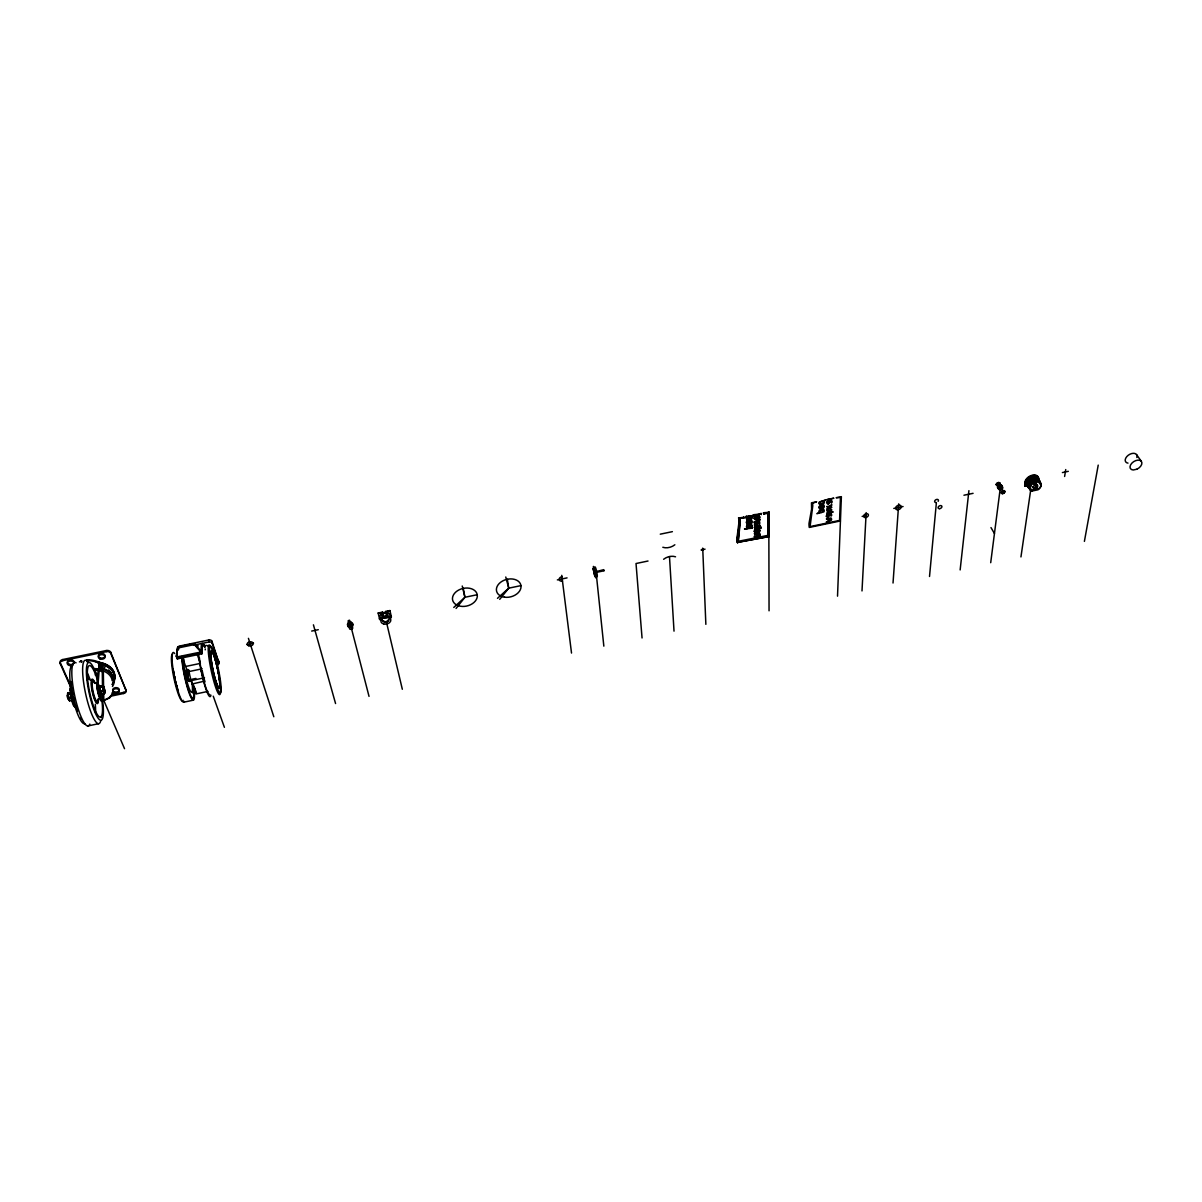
<?xml version="1.0" encoding="UTF-8"?>
<svg xmlns="http://www.w3.org/2000/svg" width="1202" height="1202" viewBox="0 0 1202 1202"><rect width="100%" height="100%" fill="white"/><g stroke="black" fill="none" stroke-linecap="round" stroke-linejoin="round"><path stroke-width="1.5" d="M1028.792 485.323L1024.675 485.878L1025.231 482.453A7.392 4.808 -30.7 0 1 1032.773 475.616A7.392 4.808 -30.7 0 1 1038.753 479.643L1038.453 479.162A7.392 4.808 -30.7 0 0 1032.473 475.136A7.392 4.808 -30.7 0 0 1024.93 481.987L1024.93 486.314L1029.122 485.788M70.062 690.339L71.294 690.053M68.018 695.026L69.295 699.188M70.813 687.364L60.25 663.744A3.681 2.464 -0.7 0 1 62.729 660.664L62.744 659.537L106.227 650.552A3.636 2.464 -1.7 0 1 110.704 652.19L126.075 690.534A3.546 2.359 -2.8 0 1 123.596 693.509L111.26 696.093M60.25 663.744L60.265 662.618A3.666 2.464 -0.7 0 1 62.744 659.537M739.05 521.578L736.946 538.241A30.005 20.99 -23.8 0 0 737.352 542.418L769.16 536.528L769.1 512.307L763.51 512.728L763.811 514.11L768.183 513.209L768.243 536.017L768.183 513.209M68.274 697.776L68.259 698.828L67.913 694.726M816.879 513.75L823.866 511.857A3.02 2.103 -25.7 0 0 824.226 510.685L823.896 509.618A1.818 1.262 -25.8 0 0 823.445 509.363L819.569 510.264A1.773 1.232 -25.7 0 0 819.133 510.73L818.862 511.691A1.728 1.202 -25.7 0 0 819.629 512.728L817.45 513.179M826.36 518.888L830.762 517.942A1.653 1.142 -25.8 0 1 831.303 518.257L831.574 519.219A2.78 1.923 -25.7 0 1 831.258 520.286L826.27 522.014L830.777 519.399L826.901 519.219M831.108 511.676C825.293 512.232 824.362 515.267 833.181 512.037M831.889 507.289L827.442 508.176A1.668 1.157 -25.9 0 0 826.886 508.716L826.826 510.805A1.668 1.157 -25.9 0 0 827.352 511.12L831.799 509.738L828.599 510.399A1.548 1.082 -26 0 1 827.682 510.354L827.727 508.822A1.548 1.082 -25.9 0 1 828.674 508.401L831.288 507.86M999.613 485.037L1000.034 484.105A1.998 1.322 -30.1 0 1 999.418 484.977M837.524 596.162L841.385 496.651L836.141 497.733L840.438 497.553L839.567 520.436L810.073 526.581L812.747 506.162A31.342 22.057 -24.7 0 0 812.552 503.322L816.639 501.76L811.485 502.827L811.605 509.077L809.036 523.246A29.99 20.674 -26 0 0 809.277 527.438L840.438 520.947M100.382 687.634L99.826 689.212M861.999 590.933L866.176 512.623M893.026 583.015L898.69 503.863M756.719 523.321L755.322 523.877A1.668 1.172 -23.7 0 0 754.826 524.372L754.841 526.446A1.668 1.172 -23.7 0 0 755.397 526.761L759.889 526.07L755.712 526.145L755.682 524.478A1.548 1.097 -23.7 0 1 756.629 524.042L759.649 523.351M72.135 694.155L72.631 694.08A7.107 1.518 77.9 0 1 72.405 691.901M999.718 484.541C997.044 486.209 998.276 482.783 999.944 484.496M929.522 576.479L936.373 502.782M103.327 701.006A10.127 2.013 77.9 0 1 99.826 695.011A10.127 2.013 77.9 0 1 98.113 683.052L99.811 663.083A1.878 1.232 -20.4 0 0 99.39 662.362L96.881 683.307A10.127 2.013 77.9 0 0 98.594 695.267A10.127 2.013 77.9 0 0 102.095 701.262L103.778 700.511A41.98 5.379 -13.4 0 0 110.509 697.265M960.143 569.928L968.917 490.656M76.703 706.596L75.486 706.866A10.157 2.179 77.9 0 1 71.789 700.886A10.157 2.179 77.9 0 1 70.137 688.896L70.798 683.532M754.39 527.302L754.946 528.474L761.392 527.903L755.232 529.15L754.39 527.302L755.923 528.339M997.69 485.833C996.263 484.661 999.358 485.638 1000.485 485.908M998.772 483.775L998.201 483.054A1.953 1.292 -30.1 0 1 998.877 482.919L998.997 483.865A2.344 1.502 5.3 0 0 999.343 483.64L999.824 483.925M990.703 562.701L1000.44 486.87L1003.114 491.272M1000.905 486.179A1.938 1.277 -30.1 0 0 998.546 488.072A1.938 1.277 -30.1 0 0 1000.68 488.898A1.608 1.052 -30.1 0 1 998.967 488.237A1.608 1.052 -30.1 0 1 1000.755 486.66A1.608 1.052 -30.1 0 1 1001.852 487.862A1.938 1.277 -30.1 0 0 1000.905 486.179L1000.214 485.458M1020.949 556.932L1030.655 490.311M101.449 692.427L101.479 691.691M178.617 649.591A27.3 4.042 78 0 0 176.994 657.644L177.055 658.681L176.363 655.946L177.58 647.743A1.533 1.052 -3.7 0 1 178.722 646.781L193.206 643.776A1.533 1.052 -4.1 0 1 194.844 644.152L201.891 652.025A27.841 3.711 78 0 1 205.091 646.511M176.424 656.983L177.58 647.743M1035.778 487.907L1035.493 483.489L1035.778 487.907A2.329 1.487 6.2 0 1 1035.253 489.53A2.329 1.487 6.2 0 1 1032.653 489.635M1064.611 476.473L1065.738 469.561M998.652 483.925L1000.169 483.76A1.953 1.292 -30.1 0 1 1000.094 484.301L997.795 484.842L998.486 485.833L997.179 485.157L998.486 483.97L996.548 485.037A1.953 1.292 -30.1 0 1 996.623 484.496L997.991 483.745A2.284 0.796 78.7 0 0 997.976 483.219M1084.399 541.381L1098.222 465.114M113.619 693.629L109.322 697.521A38.374 4.913 -13.4 0 1 102.771 700.616L102.095 701.262M757.035 518.227L755.968 519.219A2.284 1.623 -23.8 0 1 755.427 519.324L754.165 518.122M757.125 531.569C759.799 524.688 758.312 535.716 759.965 531.029A4.913 3.456 -23.5 0 0 759.995 530.473L758.432 528.655M112.357 694.005L109.322 697.521M755.021 517.266L754.931 517.596A2.825 1.998 -23.9 0 0 754.916 517.957L755.878 518.483L756.764 517.461A7.933 5.604 -24.1 0 1 756.914 516.71L755.247 518.152A2.825 1.998 -23.9 0 0 755.217 518.618C756.99 520.015 759.754 512.938 758.162 518.603L758.597 521.112L754.3 522.254L758.222 520.526L759.874 517.792A4.958 3.501 -23.8 0 0 759.889 517.221L758.913 516.019L755.081 517.176A1.923 1.367 -23.8 0 1 756.404 516.499M100.547 692.036L98.985 688.43L99.901 692.397L100.006 689.062M104.754 692.592L101.449 694.26A4.282 0.841 77.9 0 1 101.299 694.125L100.232 691.646A4.282 0.841 77.9 0 1 100.066 691.06L99.511 687.499A4.282 0.841 77.9 0 1 99.496 687.048L102.831 685.395A4.267 0.841 77.9 0 1 102.981 685.546A8.053 5.364 -2 0 1 103.763 686.733A8.053 5.364 -2 0 1 104.018 688.025A4.267 0.841 77.9 0 1 104.183 688.611A7.978 7.347 -29 0 1 104.724 690.324A7.978 7.347 -29 0 1 104.739 692.142A4.267 0.841 77.9 0 1 104.754 692.592A8.068 1.938 -14.6 0 1 104.228 693.749A8.083 5.364 -2.1 0 0 103.056 691.06A4.267 0.841 77.9 0 1 102.891 690.474A8.008 7.377 -28.9 0 0 102.876 688.641A8.008 7.377 -29 0 0 102.335 686.913A4.267 0.841 77.9 0 1 102.32 686.462A8.083 1.908 -14.5 0 0 102.816 685.41M758.988 526.416L759.889 527.528L759.589 526.085M73.923 703.455L73.517 705.033M387.194 622.125L385.466 622.486M1036.665 486.329A6.085 3.967 -30.7 0 1 1035.974 486.825L1036.485 486.044A6.656 4.327 -30.7 0 0 1036.845 485.743M999.283 484.181A2.344 1.502 5.3 0 1 998.922 484.361L997.945 485.022M996.954 484.631A2.344 1.502 5.3 0 0 997.54 484.646L997.735 484.481M1036.62 485.458A6.085 3.967 -30.7 0 1 1035.598 486.224L1034.922 484.256A6.386 4.162 -30.7 0 0 1035.628 483.685M456.069 608.467L464.919 597.274L477.239 594.72A12.591 8.985 -13.1 0 0 457.361 590.828A12.591 8.985 -13.1 0 0 460.096 606.169A12.591 8.985 -13.1 0 0 477.239 594.72M499.716 599.347L508.731 588.169L520.977 585.614M997.465 484.421L997.705 484.271A2.344 1.502 5.2 0 1 996.443 483.985A1.833 1.217 -30.1 0 1 997.885 482.648M999.448 485.368L998.261 486.72L999.448 487.471M751.866 526.777L751.866 527.483A3.02 2.134 -23.4 0 0 752.197 526.341L751.926 525.409A1.833 1.292 -23.5 0 0 751.34 525.019L747.419 525.935A1.773 1.262 -23.4 0 0 746.998 526.401L746.758 527.362A1.728 1.217 -23.4 0 0 747.599 528.399L744.549 529L752.167 528.159L751.866 526.777L752.167 528.159M195.145 688.4A26.865 3.891 78 0 1 195.58 692.953L192.275 683.968L204.295 681.188M755.322 523.877L755.397 523.817A1.548 1.097 -23.7 0 1 756.328 523.381L759.859 522.93M453.77 607.446L464.919 597.274L463.266 588.394M497.478 598.326L508.731 588.169L507.334 579.244M350.293 623.538C351.795 620.683 346.461 624.123 350.293 623.538A2.689 1.863 -14 0 1 352.877 625.776A2.689 1.863 -14 0 1 348.64 627.098A2.689 1.863 -14 0 1 349.121 623.958M176.964 656.938L201.726 651.86M201.906 652.731L201.786 652.791A26.82 3.576 78 0 1 204.791 647.502M201.891 653.813L177.31 658.876M999.147 485.578L998.456 486.615L999.433 487.005M101.028 692.547L100.652 691.39M759.213 522.765L759.559 521.999L755.081 523.17A1.668 1.172 -23.7 0 0 754.525 523.711L754.555 525.785A1.668 1.172 -23.7 0 0 755.111 526.1L755.712 526.145A1.548 1.097 -23.7 0 0 756.644 526.055M79.392 661.911A22.943 15.401 -1.7 0 1 81.135 660.965L81.541 660.935M382.416 618.775L381.44 613.846L382.687 613.32L382.401 612.134L378.149 613.02L382.506 612.674M382.116 617.573L383.378 617.047M758.567 532.501L759.679 530.367A4.913 3.456 -23.5 0 0 759.694 529.812L755.096 530.728A2.81 1.968 -23.6 0 0 755.051 531.194L755.998 531.72L756.884 530.698A7.873 5.529 -23.8 0 1 757.035 529.962L755.367 531.509A2.81 1.968 -23.6 0 0 755.352 531.855L756.914 531.99L756.088 532.441A2.269 1.593 -23.5 0 1 755.562 532.546L754.3 531.374M999.268 485.488L1000.56 485.443M758.282 536.182L758.808 534.289L755.277 534.845M748.53 516.529C743.572 520.256 754.736 517.837 749.582 516.319M758.162 518.603L759.574 517.115A4.958 3.501 -23.8 0 0 759.589 516.559L758.477 515.357M99.405 662.738A1.683 1.127 -1.6 0 1 98.068 662.633A23.003 15.386 -1.5 0 0 87.28 660.544L87.28 659.703A22.988 15.386 -1.5 0 1 97.768 661.671L101.073 669.499M999.748 483.294A1.833 1.217 -30.1 0 0 998.562 482.513A2.299 0.796 78.7 0 1 998.667 483.61L999.283 483.625M758.146 517.882L759.829 519.76L759.514 521.187A1.788 1.262 -23.8 0 1 758.928 521.773L754.3 522.254M758.447 518.558L758.747 516.755L756.404 519.85A2.284 1.623 -23.8 0 1 755.712 520L754.45 518.979M758.267 531.825L758.928 530.037L756.389 533.117A2.269 1.593 -23.5 0 1 755.848 533.222L754.601 532.216A3.501 2.464 -23.6 0 1 754.976 530.488A1.908 1.337 -23.6 0 1 756.524 529.782M201.771 653.858L201.726 652.821L177.52 657.855L177.611 658.891M757.185 521.653L758.627 521.097A1.788 1.262 -23.8 0 0 759.213 520.526L759.544 519.099M112.372 692.517L113.559 692.773L112.357 693.028M183.756 702.208L193.252 700.18M207.976 691.405L196.662 693.794L192.906 683.592M88.001 725.948L98.669 723.679M596.162 572.422L604.035 570.785M102.981 685.546L100.157 686.132A4.282 0.841 77.9 0 0 100.006 685.996M67.718 693.704A8.114 1.908 -14.6 0 1 67.733 693.208A8.129 1.908 -14.6 0 1 68.289 692.622A4.282 0.932 77.9 0 1 68.454 692.758A8.098 5.364 -1.6 0 0 68.739 694.05A3.861 0.841 77.9 0 0 67.597 693.945A3.861 0.841 77.9 0 0 68.454 698.903A3.861 0.841 77.9 0 0 69.806 700.195A8.114 1.938 -14.7 0 0 69.716 700.42A8.114 1.938 -14.7 0 0 69.701 700.916A4.282 0.932 77.9 0 1 69.536 700.781A8.129 5.364 -1.7 0 1 68.724 699.609A8.129 5.364 -1.7 0 1 68.424 698.317A4.282 0.932 77.9 0 1 68.259 697.716A8.038 7.377 -29.4 0 1 67.718 695.988A8.038 7.377 -29.4 0 1 67.718 694.155A4.282 0.932 77.9 0 1 67.718 693.704L71.324 692.953A8.144 1.908 -14.7 0 0 71.865 692.352A8.144 1.908 -14.7 0 0 71.88 691.871A4.282 0.917 77.9 0 1 72.06 692.006A8.114 5.364 -1.3 0 1 72.706 692.893M99.496 687.048L102.32 686.462M67.703 694.155L71.324 693.404A4.282 0.917 77.9 0 1 71.324 692.953M99.511 687.499L102.335 686.913M193.327 685.666A23.229 3.381 78 0 1 189.42 692.532A23.229 3.381 78 0 1 182.223 656.803L187.617 671.843L202.206 668.793M68.259 697.716L71.88 696.965M100.051 691.21L102.891 690.474M68.304 698.362L72.03 697.551M100.232 691.646L103.056 691.06M69.536 700.781L73.307 700.165A8.129 1.923 -14.8 0 0 73.848 699.564A8.129 1.923 -14.8 0 0 73.863 699.068A4.282 0.917 77.9 0 0 73.863 698.617A8.023 7.347 -29.8 0 0 73.923 697.776M101.299 694.125L104.273 693.674A4.267 0.841 77.9 0 1 104.108 693.539M113.003 694.606L123.566 692.397A3.546 2.359 -2.7 0 0 126.045 689.422M192.275 679.19L195.911 678.439M188.819 681.083L204.52 677.793M216.961 664.631L217.006 665.127A2.614 1.788 -5.1 0 0 218.944 662.888L211.943 641.222A2.629 1.833 -4.6 0 0 208.772 639.99L179.609 646.045A2.659 1.833 -3.8 0 0 177.686 648.329L178.136 649.576M744.549 529L752.152 527.453M831.619 511.15L832.64 511.706M754.691 527.963L759.258 527.302M759.604 526.852L760.941 526.671M177.641 648.764A1.533 1.052 -3.7 0 1 178.782 647.818L193.282 644.813A1.533 1.052 -4.1 0 1 194.919 645.189L202.101 653.467L202.026 652.431A27.255 3.636 78 0 1 204.746 646.225M194.348 645.008L208.938 641.973A2.644 1.833 -4.6 0 1 212.108 643.205L218.944 662.888M98.624 665.577L99.841 665.322M829.29 514.636L827.126 515.883A2.795 1.938 -25.8 0 0 827.096 516.229L828.914 515.748A7.873 5.439 -26 0 1 829.079 514.997M754.42 533.853L758.868 532.892A1.653 1.157 -23.5 0 1 759.439 533.192L759.754 534.169A2.78 1.953 -23.5 0 1 759.484 535.221L760.055 536.528L754.751 537.625L754.45 536.257C756.193 537.429 761.287 533.808 757.606 533.628M754.42 533.583L759.168 533.553A1.653 1.157 -23.5 0 1 759.724 533.868L760.04 534.83A2.78 1.953 -23.5 0 1 759.769 535.882L759.484 535.221M386.428 615.379L386.999 617.828L388.306 617.543L388.021 616.341L386.653 616.356L385.677 611.457L389.944 610.571L391.326 616.656A1.998 1.412 -10.4 0 1 390.049 618.339M385.782 611.998L389.944 610.571M386.052 613.035L382.777 613.726L383.678 617.482M1062.403 472.566L1068.308 471.334M754.465 536.963L760.055 536.528M893.807 508.446L903.048 506.523M738.088 541.351L767.958 535.356M246.891 644.557L253.547 643.175M311.679 631.065L318.275 629.698M557.352 579.905L567.059 577.877M648.013 561.018L636.023 563.528L642.048 637.977M701.082 549.975L705.048 549.149M737.352 542.418L769.16 536.528M862.15 516.424L866.011 515.628M963.944 495.224L973.079 493.331M1033.69 484.376L1035.132 484.075A6.581 4.282 -30.7 0 0 1035.508 483.79M1038.979 480.334A6.656 4.327 -30.7 0 0 1030.369 478.877A6.656 4.327 -30.7 0 0 1028.521 487.035L1029.408 486.84A6.085 3.967 -30.7 0 1 1030.069 479.538A6.085 3.967 -30.7 0 1 1038.423 480.184M1028.882 487.621L1029.513 487.847A6.085 3.967 -30.7 0 1 1031.917 480.034A6.085 3.967 -30.7 0 1 1039.174 482.588A6.656 4.327 -30.7 0 0 1035.989 478.005A6.656 4.327 -30.7 0 0 1028.281 481.747A6.656 4.327 -30.7 0 0 1028.882 487.621L1029.783 487.441M1035.598 486.224L1036.485 486.044M1035.974 486.825L1036.86 486.63M70.137 688.896L71.384 688.641A10.157 2.179 77.9 0 0 72.736 699.594A10.157 2.179 77.9 0 0 76.252 706.761M96.881 683.307L98.113 683.052M1039.97 483.505A6.656 4.327 -30.7 0 0 1032.323 480.199A6.656 4.327 -30.7 0 0 1029.633 488.823L1030.535 488.628M1031.812 491.077A6.235 4.042 -30.7 0 1 1031.647 484.511A6.235 4.042 -30.7 0 1 1040.241 482.723A6.235 4.042 -30.7 0 1 1038.077 489.77L1031.812 491.077L1030.91 489.229M96.821 684.749L98.068 684.494M185.799 666.434L200.418 663.384M739.275 520.992L738.584 517.882L744.083 517.476L739.696 518.362A31.402 22.387 -22.2 0 1 739.996 521.202L738.133 541.561M746.307 516.274L746.607 517.656L746.307 516.274L753.489 515.523L750.98 516.034A1.743 1.232 -23.6 0 1 751.791 517.07L751.535 518.047A1.803 1.277 -23.6 0 1 751.13 518.513C739.11 521.262 757.681 512.758 749.071 519.369A3.561 2.524 -23.6 0 1 746.893 519.414M754.12 514.666L761.287 513.915L754.42 516.049L754.12 514.666L754.42 516.049M660.274 534.169L672.384 531.66M744.083 517.476L738.584 517.882M746.322 516.995L753.489 515.523M754.135 515.373L761.287 513.915M763.51 513.434L769.1 512.307M829.711 501.339L827.532 502.601A2.825 1.968 -26.1 0 0 827.502 502.947L828.418 503.488L829.335 502.451A7.933 5.514 -26.3 0 1 829.515 501.7M62.729 660.664L106.242 651.664A3.636 2.464 -1.7 0 1 110.719 653.302L126.075 690.534M758.928 519.955L759.829 519.76M759.874 525.379L756.358 525.379A1.548 1.097 -23.7 0 1 755.412 525.334L755.367 525.319M595.937 571.686L603.795 569.643M997.855 485.863L998.562 485.833M387.615 613.831L385.677 611.457M1030.655 489.169L1029.633 488.823M1028.521 487.035L1029.543 487.366M1029.378 487.321L1029.453 487.351A6.085 3.967 -30.7 0 1 1030.625 480.004A6.085 3.967 -30.7 0 1 1038.798 480.77M1030.505 489.109L1030.58 489.139A6.1 3.967 -30.7 0 1 1032.473 481.341A6.1 3.967 -30.7 0 1 1039.925 483.79M1029.498 488.312L1029.258 488.222A6.656 4.327 -30.7 0 1 1031.737 479.718A6.656 4.327 -30.7 0 1 1039.67 482.543M1028.221 486.464L1028.146 486.434A6.641 4.327 -30.7 0 1 1030.204 478.156A6.641 4.327 -30.7 0 1 1038.618 480.079M188.113 678.274L186.926 672.609L188.113 676.125M997.735 485.473L997.705 485.653A1.998 1.322 -30.1 0 1 996.398 484.857L996.278 484.646M73.022 697.791L73.427 697.746A7.107 1.518 77.9 0 0 73.878 699.158M1136.536 454.581L1141.374 461.388M1037.221 487.907L1038.107 489.304A6.401 4.162 -30.7 0 0 1040.076 482.167A6.401 4.162 -30.7 0 0 1031.346 484A6.401 4.162 -30.7 0 0 1031.271 490.732M999.974 483.354L1000.094 483.565A1.998 1.322 -30.1 0 0 998.772 482.693L998.652 482.483M997.961 482.633L998.096 482.843A1.998 1.322 -30.1 0 0 996.473 484.316L996.338 484.121M990.974 527.573L994.445 533.523M60.265 662.618L71.564 687.935M763.51 512.728L763.811 514.11M761.302 514.621L761.001 513.254M759.889 526.07L759.589 524.718M753.489 516.244L753.203 514.862M754.3 521.548L754.586 522.915M754.45 536.257L754.751 537.625M744.098 518.182L743.798 516.8M87.445 662.272L86.86 660.063M124.527 748.696L103.853 700.571L103.672 693.253M99.811 663.083L103.342 671.467L103.597 687.799M98.594 662.903L102.275 671.633L102.486 686.117M100.758 692.052L100.577 691.15M190.472 679.581L192.275 683.968M176.363 655.946L176.844 657.239A27.886 4.132 78 0 1 178.512 649.02M596.568 576.239C598.881 579.905 595.005 562.446 594.81 568.065M213.25 696.183L224.413 727.315M196.993 653.798L199.848 661.776M67.928 696.153C65.644 692.607 68.784 702.87 68.83 697.746M248.423 638.337L273.816 716.753M100.532 691.45L100.412 690.594M313.421 624.83L335.568 703.546M100.427 691.105L100.157 689.978M505.772 577.005L508.731 588.169M351.45 628.436L369.029 696.379M378.149 613.02L379.577 619.105A1.998 1.412 -10.1 0 0 381.68 620.112M381.44 613.846L381.725 615.048M462.244 586.02L464.919 597.274M386.653 622.967L402.324 689.257M595.245 571.942C589.912 552.514 597.89 592.556 595.351 571.476M391.326 616.656L391.221 616.115A1.998 1.412 -10.4 0 1 390.124 617.738M387.329 612.614L388.306 617.543M382.687 613.32L383.498 617.257M382.401 612.134L383.137 616.055A1.653 1.007 -23 0 0 383.829 616.566M379.577 619.105L379.471 618.564A1.998 1.412 -10.1 0 0 381.59 619.556M561.755 575.337L571.521 653.062M738.839 519.084L739.245 524.778L737.232 538.902A30.02 20.99 -23.8 0 0 737.637 543.094M738.283 541.441L740.282 521.863A31.417 22.387 -22.2 0 0 739.981 519.024M596.432 575.563L603.84 646.15M211.943 641.222L212.108 643.205M208.772 639.99L208.938 641.973M201.425 650.733L201.5 651.754M194.844 644.152L194.919 645.189M193.206 643.776L193.282 644.813M669.484 556.556L674.022 631.14M178.722 646.781L178.782 647.818M702.719 548.127L705.859 624.334M123.566 692.397L123.596 693.509M110.704 652.19L110.719 653.302M106.227 650.552L106.242 651.664M746.607 517.656L746.607 516.95A2.93 2.073 -23.6 0 0 746.337 518.092M102.591 693.374L102.696 700.616M98.053 661.806L98.068 662.633M87.145 659.703L87.28 660.544M826.345 516.409L827.532 517.596A2.269 1.578 -25.8 0 0 828.058 517.491C831.423 511.481 830.056 518.047 831.664 515.418A4.913 3.396 -25.8 0 0 831.694 514.847L830.928 513.66L828.328 514.14A1.908 1.322 -25.8 0 0 826.871 514.877M768.799 511.631L769.055 610.811M81.796 661.115L81.796 661.956M81.135 660.965L81.15 661.821M101.133 669.754A2.164 1.322 35 0 1 102.951 670.881M75.155 705.273A38.013 4.928 -13.3 0 1 74.945 704.973M75.906 706.37A41.529 5.379 -13.2 0 1 73.607 705.018M113.469 692.803A51.446 6.881 -21.4 0 1 113.123 693.764M94.056 670.325A18.706 12.471 -1.9 0 1 102.275 671.633M93.456 668.643A19.938 13.312 -1.8 0 1 99.601 669.168M100.698 668.462A19.923 13.312 -1.8 0 1 112.522 684.584M112.192 693.329A48.561 6.641 -19.6 0 1 112.612 693.87M93.711 669.274A18.691 12.471 -1.8 0 1 112.162 680.723M95.514 674.277A12.876 8.594 -1.9 0 1 98.188 674.713M95.499 673.27A12.876 8.594 -1.8 0 1 98.173 673.706M95.424 675.284A12.215 8.144 -1.9 0 1 97.948 675.689M95.409 674.728A12.215 8.144 -1.9 0 1 97.948 675.133M87.145 679.521A8.549 5.694 -1.9 0 1 89.008 678.424M87.145 679.761A8.549 5.694 -1.9 0 1 89.534 678.454M96.13 662.077A21.065 14.108 -1.7 0 1 113.484 680.122M101.449 666.133A18.661 12.486 -1.8 0 1 104.859 667.486M108.571 669.98A18.661 12.486 -1.8 0 1 111.756 674.788M99.255 663.925A21.32 14.274 -1.8 0 1 113.739 681.804M100.923 667.831A20.87 13.943 -1.8 0 1 112.447 686.492M96.731 661.941A21.32 14.274 -1.7 0 1 113.799 679.986M99.736 664A21.335 14.274 -1.8 0 1 112.041 684.449M98.399 699.008A10.863 2.194 77.9 0 1 95.198 698.723A10.863 2.194 77.9 0 1 92.133 683.833A10.863 2.194 77.9 0 1 95.198 683.502M97.828 700.315A10.878 2.194 77.9 0 1 94.402 698.062A10.878 2.194 77.9 0 1 91.637 683.833A10.878 2.194 77.9 0 1 94.492 683.082M97.963 686.988A4.087 0.811 77.9 0 1 99.751 689.708A4.087 0.811 77.9 0 1 99.796 694.44A4.087 0.811 77.9 0 1 97.978 688.671M81.345 718.796A26.384 5.589 77.9 0 1 80.819 718.06M77.484 711.238A26.384 5.589 77.9 0 1 70.903 681.489M101.945 701.006A26.354 5.319 77.9 0 1 95.844 711.854A26.354 5.319 77.9 0 1 87.4 670.881A26.354 5.319 77.9 0 1 97.933 681.564M87.07 672.399A25.422 5.229 77.9 0 1 90.255 680.287M95.289 704.327A25.422 5.229 77.9 0 1 95.484 712.501M98.354 698.647A12.561 2.539 77.9 0 1 95.048 700.796A12.561 2.539 77.9 0 1 91.157 682.886A12.561 2.539 77.9 0 1 94.958 683.037M102.455 699.714A29.599 5.98 77.9 0 1 96.596 715.686A29.599 5.98 77.9 0 1 86.394 669.559A29.599 5.98 77.9 0 1 97.858 678.95M84.786 723.724A29.629 6.28 77.9 0 1 72.676 697.551A29.629 6.28 77.9 0 1 71.744 666.028M100.683 721.02A32.439 6.611 77.9 0 1 85.567 693.464A32.439 6.611 77.9 0 1 87.911 661.776M101.329 716.317A32.439 6.611 77.9 0 1 101.238 717.684M89.819 724.1A32.469 6.821 77.9 0 1 74.975 696.98A32.469 6.821 77.9 0 1 76.072 662.843M73.307 700.165A4.282 0.917 77.9 0 1 73.142 700.03A8.144 5.364 -1.4 0 0 72.856 698.738A8.144 5.364 -1.4 0 0 72.225 697.776M73.923 699.339A3.861 0.826 77.9 0 1 72.481 697.791M71.744 694.275A3.861 0.826 77.9 0 1 72.766 692.998M71.324 693.404A8.053 7.377 -29.7 0 1 71.624 694.17M72.811 665.157A3.441 2.314 -0.9 0 1 67.688 664.496A3.441 2.314 -0.9 0 1 69.506 661.19A3.441 2.314 -0.9 0 1 74.058 662.873M99.811 663.669A21.08 14.108 -1.8 0 1 113.544 681.158M177.205 687.018A18.886 2.87 78 0 1 176.739 685.395M174.921 678.033A18.886 2.87 78 0 1 174.53 676.095M177.49 688.37A18.601 2.825 78 0 1 173.449 670.716M178.377 691.285A19.172 2.915 78 0 1 173.088 668.823M210.921 695.147A25.377 3.441 78 0 1 204.43 684.344A25.377 3.441 78 0 1 198.615 652.971M205.211 649.846A23.184 3.065 78 0 1 205.332 649.02M209.719 694.501A23.199 3.14 78 0 1 204.115 682A23.199 3.14 78 0 1 199.367 657.569M205.031 681.895A17.399 2.359 78 0 1 202.176 670.476M203.709 677.988A5.8 0.796 78 0 1 202.101 674.127A5.8 0.796 78 0 1 201.065 667.711M189.585 679.566A5.8 0.841 78 0 1 188.353 679.325A5.8 0.841 78 0 1 186.701 671.542A5.8 0.841 78 0 1 187.737 670.866M191.989 679.701A5.8 0.841 78 0 1 190.457 677.943A5.8 0.841 78 0 1 189.06 670.22M191.569 679.986A17.414 2.539 78 0 1 188.894 687.664A17.414 2.539 78 0 1 183.906 659.177M194.048 688.656A25.407 3.696 78 0 1 189.525 694.14A25.407 3.696 78 0 1 181.682 656.502M184.477 701.442A25.422 3.846 78 0 1 174.44 676.801A25.422 3.846 78 0 1 174.666 653.527M183.185 700.27A23.98 3.651 78 0 1 174.47 680.632A23.98 3.651 78 0 1 172.592 654.083M197.038 647.502A26.835 3.651 78 0 1 198.33 645.925M196.632 693.449A5.89 3.982 -19 0 1 193.056 693.404M177.175 656.848A28.322 4.192 78 0 1 178.467 648.419M189.24 679.566A28.322 4.192 78 0 1 189.6 681.504M201.335 651.83A28.277 3.771 78 0 1 204.881 646.796M187.617 671.843A5.8 0.841 78 0 1 188.143 669.739M188.924 678.679A5.8 0.841 78 0 1 187.993 680.016A5.8 0.841 78 0 1 186.13 671.948A5.8 0.841 78 0 1 187.181 671.062M187.722 672.654A5.8 0.841 78 0 1 188.143 674.232M195.61 692.487A5.89 3.997 -19 0 1 193.146 692.442M218.779 660.905A2.614 1.788 -5 0 1 218.133 662.572M177.746 649.651A2.659 1.833 -3.8 0 1 178.422 648.614M204.61 646.045A2.284 1.578 -4.5 0 1 208.156 646.045M351.66 626.978A1.683 1.157 -14 0 1 352.411 628.676A1.683 1.157 -14 0 1 349.767 629.037A1.683 1.157 -14 0 1 350.443 627.143M350.338 624.289A1.683 1.157 -14 0 1 351.991 625.536A1.683 1.157 -14 0 1 349.572 626.588A1.683 1.157 -14 0 1 349.196 624.785M381.68 618.775A5.018 3.546 -10.2 0 1 381.049 613.937A5.018 3.546 -10.2 0 1 387.795 612.614A5.018 3.546 -10.2 0 1 389.193 617.302M386.368 615.379A1.653 1.082 14.3 0 1 386.142 616.22A1.653 0.947 -7.1 0 1 383.754 616.656M387.63 620.848A1.668 1.157 -12.9 0 1 384.49 621.509M388.381 619.661A2.674 1.848 -12.9 0 1 386.097 621.629A2.674 1.848 -12.9 0 1 383.258 620.728M389.027 619.135A3.351 2.314 -12.9 0 1 386.413 622.035A3.351 2.314 -12.9 0 1 382.567 620.818M383.468 617.197A1.683 1.157 -12.9 0 1 385.812 615.965A1.683 1.157 -12.9 0 1 386.263 617.813A1.683 1.157 -12.9 0 1 383.603 617.753M1027.74 485.623A6.581 4.282 -30.7 0 1 1030.324 477.059A6.581 4.282 -30.7 0 1 1037.882 480.364M1028.116 485.668A6.386 4.162 -30.7 0 1 1029.844 477.645A6.386 4.162 -30.7 0 1 1037.942 479.673M1028.236 486.209A6.386 4.162 -30.7 0 1 1030.475 478.201A6.386 4.162 -30.7 0 1 1038.363 480.349M1036.049 484.361A6.386 4.162 -30.7 0 1 1035.343 484.932M1036.845 484.286A6.085 3.967 -30.7 0 1 1035.222 485.623M1029.438 488.087A6.1 3.967 -30.7 0 1 1032.864 480.349A6.1 3.967 -30.7 0 1 1039.475 483.505M1030.399 489.334A6.401 4.162 -30.7 0 1 1032.353 481.191A6.401 4.162 -30.7 0 1 1040.226 483.67M1036.635 485.518A2.509 2.419 71.9 0 1 1031.992 486.525M999.688 483.835A1.833 1.217 -30.1 0 1 999.448 484.256M997.555 485.292A1.833 1.217 -30.1 0 1 996.368 484.511M999.523 487.952A2.134 1.412 -30.1 0 1 997.615 486.84A2.134 1.412 -30.1 0 1 999.884 484.827A2.134 1.412 -30.1 0 1 1001.521 486.179M1000.725 489.169A2.344 1.533 -30.1 0 1 998.186 488.012A2.344 1.533 -30.1 0 1 1001.341 485.893A2.344 1.533 -30.1 0 1 1001.822 488.433M999.433 488.252A2.344 1.533 -30.1 0 1 997.525 486.885A2.344 1.533 -30.1 0 1 1000.139 484.782A2.344 1.533 -30.1 0 1 1001.732 486.404M1000.68 489.65A1.608 1.052 -30 0 1 999.433 488.493A1.608 1.052 -30 0 1 1001.642 487.291A1.608 1.052 -30 0 1 1001.852 489.019M1000.65 489.95A2.013 1.322 -30 0 1 999.057 488.568A2.013 1.322 -30 0 1 1001.702 486.96A2.013 1.322 -30 0 1 1002.288 488.944M936.058 502.481A2.043 1.382 -28.6 0 1 934.75 500.888A2.043 1.382 -28.6 0 1 937.41 499.401A2.043 1.382 -28.6 0 1 938.146 501.309M1127.987 463.131A6.521 4.102 -32.6 0 1 1125.823 458.007A6.521 4.102 -32.6 0 1 1133.216 453.319A6.521 4.102 -32.6 0 1 1136.867 457.496M747.313 527.723A1.728 1.217 -23.4 0 1 746.472 526.701L746.712 525.74A1.773 1.262 -23.4 0 1 747.133 525.259L751.055 524.357A1.818 1.277 -23.5 0 1 751.535 524.613L751.911 525.68A3.02 2.134 -23.4 0 1 751.581 526.837M746.878 519.399A2.629 1.863 -23.6 0 1 746.427 518.077M754.24 518.107A3.411 2.404 -23.9 0 1 754.54 516.559A1.923 1.367 -23.8 0 1 756.103 515.838M754.375 531.344A3.381 2.374 -23.6 0 1 754.691 529.827M754.766 529.842A1.908 1.337 -23.6 0 1 756.238 529.105M746.622 518.753A2.93 2.073 -23.6 0 1 746.923 517.596M746.712 518.753A2.629 1.863 -23.6 0 0 747.223 520.12A3.561 2.524 -23.6 0 0 749.357 519.97L751.415 519.189A1.803 1.277 -23.6 0 0 751.836 518.708L752.091 517.731A1.743 1.232 -23.6 0 0 751.28 516.695M754.555 518.933A3.531 2.494 -23.9 0 1 754.841 517.236M756.839 518.257A7.558 5.334 -24 0 1 757.005 517.371M756.959 531.494A7.497 5.259 -23.8 0 1 757.125 530.638M663.609 559.276A10.232 7.227 -20.4 0 1 675.539 556.796M674.848 544.776A10.382 7.422 -20.7 0 1 662.828 547.271M826.42 516.379A3.381 2.344 -25.8 0 1 826.781 514.862M827.201 501.55A3.411 2.374 -26.1 0 0 826.826 503.097L827.938 504.329A2.284 1.593 -26.1 0 0 828.478 504.224C832.806 496.982 830.086 505.802 832.1 502.12A4.943 3.456 -26.1 0 0 832.145 501.565L831.499 500.378L828.749 500.828A1.923 1.337 -26.1 0 0 827.277 501.565M819.088 503.067A2.93 2.043 -25.9 0 1 819.418 501.895L825.939 499.837L823.731 501.009A1.743 1.217 -26 0 1 824.482 502.045L824.181 503.037A1.803 1.247 -25.9 0 1 823.761 503.503L821.717 504.359A3.561 2.479 -25.9 0 1 819.569 504.404A2.629 1.833 -25.9 0 1 819.163 503.052M562.491 581.107A3.11 2.224 -16.6 0 1 559.17 579.529A3.11 2.224 -16.6 0 1 561.935 576.675M701.788 549.765C704.492 551.703 703.455 546.79 701.803 549.66M755.006 524.508L755.006 524.493M826.856 499.656L833.662 498.244L826.856 499.656M826.736 506.553L831.018 506.117A1.788 1.232 -26.1 0 0 831.619 505.546C832.746 501.91 829.095 508.671 826.736 506.553M348.219 621.043C350.714 623.147 350.098 618.294 348.219 621.043M746.412 522.269L746.682 523.381A1.848 1.307 -23.5 0 0 747.103 523.696L751.01 522.975A1.878 1.337 -23.5 0 0 751.596 522.344L751.566 520.436A1.878 1.337 -23.6 0 0 750.965 520.045L747.253 520.827A1.908 1.352 -23.5 0 0 746.652 521.458L746.412 522.269M746.697 522.93L746.968 524.042A1.848 1.307 -23.5 0 0 747.389 524.357L751.295 523.651A1.878 1.337 -23.5 0 0 751.881 523.02L751.866 521.097A1.878 1.337 -23.5 0 0 751.265 520.706L747.539 521.488A1.908 1.352 -23.5 0 0 746.953 522.134L746.697 522.93M747.298 526.476C748.876 531.464 754.27 523.231 747.929 526.446C750.063 530.202 752.482 521.773 747.313 526.341M751.04 521.503L749.597 522.915L747.283 522.554A1.998 1.412 -23.5 0 1 747.268 522.014C751.205 517.251 752.647 526.025 747.569 523.216A1.998 1.412 -23.5 0 1 747.554 522.69L751.13 521.608M593.157 568.726L594.81 576.028L593.172 568.621M819.899 502.797C823.716 506.418 824.662 497.793 819.899 502.797M818.983 507.259L819.208 508.371A1.848 1.292 -25.8 0 0 819.614 508.686L823.46 507.98A1.878 1.307 -25.8 0 0 824.061 507.349L824.121 505.426A1.878 1.307 -25.9 0 0 823.55 505.035L819.869 505.802A1.908 1.322 -25.8 0 0 819.253 506.448L818.983 507.259M819.674 511.481C823.19 515.147 824.392 506.823 819.704 511.346M823.55 506.508L822.078 507.92L819.824 507.544A1.998 1.397 -25.8 0 1 819.839 507.004L822.138 505.681L823.55 506.508M1136.867 469.216L1133.201 469.982A6.551 4.102 -32.5 0 1 1131.773 463.236A6.551 4.102 -32.5 0 1 1141.269 461.252A6.551 4.102 -32.5 0 1 1136.867 469.216M603.96 570.649L604.035 570.514M81.27 661.716L81.27 660.92L81.27 661.716M97.107 686.913A7.092 1.412 77.9 0 0 100.487 697.415A7.092 1.412 77.9 0 0 99.646 687.078A7.092 1.412 77.9 0 0 97.107 686.913M102.726 687.529A3.846 0.751 77.9 0 0 104.544 693.253A3.846 0.751 77.9 0 0 104.093 687.664A3.846 0.751 77.9 0 0 102.726 687.529M99.991 657.84A3.411 2.314 -1.6 0 0 105.115 655.766A3.411 2.314 -1.6 0 0 100.021 653.828A3.411 2.314 -1.6 0 0 99.991 657.84M100.006 658.951A3.411 2.314 -1.6 0 0 105.13 656.893A3.411 2.314 -1.6 0 0 100.036 654.955A3.411 2.314 -1.6 0 0 100.006 658.951M68.995 664.255A3.426 2.314 -0.9 0 0 74.133 662.182A3.426 2.314 -0.9 0 0 68.965 660.244A3.426 2.314 -0.9 0 0 68.995 664.255M114.37 691.841A3.321 2.224 -2.6 0 0 119.299 689.708A3.321 2.224 -2.6 0 0 114.235 687.995A3.321 2.224 -2.6 0 0 114.37 691.841M114.4 692.953A3.336 2.224 -2.6 0 0 119.314 690.819A3.336 2.224 -2.6 0 0 114.25 689.107A3.336 2.224 -2.6 0 0 114.4 692.953M211.221 659.477A18.541 2.389 78 0 0 219.004 687.709A18.541 2.389 78 0 0 215.909 661.626A18.541 2.389 78 0 0 211.221 659.477M210.966 659.372A18.841 2.434 78 0 0 218.869 688.025A18.841 2.434 78 0 0 215.714 661.536A18.841 2.434 78 0 0 210.966 659.372M211.101 659.177A19.127 2.464 78 0 0 219.11 688.28A19.127 2.464 78 0 0 215.909 661.37A19.127 2.464 78 0 0 211.101 659.177M210.019 656.623A23.905 3.08 78 0 0 220.041 692.953A23.905 3.08 78 0 0 216.014 659.252A23.905 3.08 78 0 0 210.019 656.623M208.727 656.052A25.362 3.29 78 0 0 219.365 694.576A25.362 3.29 78 0 0 215.113 658.801A25.362 3.29 78 0 0 208.727 656.052M248.724 645.759A2.99 2.073 -5.9 0 0 253.201 643.701A2.99 2.073 -5.9 0 0 248.709 642.138A2.99 2.073 -5.9 0 0 248.724 645.759M349.001 626.107A2.689 1.863 -14 0 0 352.697 623.703A2.689 1.863 -14 0 0 348.475 622.937A2.689 1.863 -14 0 0 349.001 626.107M349.076 624.184A1.683 1.157 -14 0 0 351.39 622.666A1.683 1.157 -14 0 0 348.76 622.2A1.683 1.157 -14 0 0 349.076 624.184M349.406 625.416A1.683 1.157 -14 0 0 351.705 623.898A1.683 1.157 -14 0 0 349.076 623.432A1.683 1.157 -14 0 0 349.406 625.416M383.678 623.988A5.033 3.546 -10.3 0 0 390.83 619.871A5.033 3.546 -10.3 0 0 383.047 617.858A5.033 3.546 -10.3 0 0 383.678 623.988M504.57 597.199A12.531 8.955 -14.7 0 0 520.842 584.983A12.531 8.955 -14.7 0 0 500.738 582.174A12.531 8.955 -14.7 0 0 504.57 597.199M1035.027 488.463A2.479 1.608 -30.7 0 0 1037.672 485.443A2.479 1.608 -30.7 0 0 1033.825 485.954A2.479 1.608 -30.7 0 0 1035.027 488.463M1002.633 493.556A2.013 1.322 -30 0 0 1004.767 491.092A2.013 1.322 -30 0 0 1001.612 491.513A2.013 1.322 -30 0 0 1002.633 493.556A1.773 1.157 -30 0 0 1004.647 491.348A1.773 1.157 -30 0 0 1001.867 491.723A1.773 1.157 -30 0 0 1002.768 493.526M897.789 509.798A3.08 2.088 -27.6 0 0 901.184 506.132A3.08 2.088 -27.6 0 0 896.316 506.508A3.08 2.088 -27.6 0 0 897.789 509.798M939.588 508.671A2.058 1.367 -28.5 0 0 941.842 506.207A2.058 1.367 -28.5 0 0 938.597 506.508A2.058 1.367 -28.5 0 0 939.588 508.671M865.32 517.566A2.554 1.743 -26.7 0 0 868.355 514.621A2.554 1.743 -26.7 0 0 864.343 514.681A2.554 1.743 -26.7 0 0 865.32 517.566"/></g></svg>
